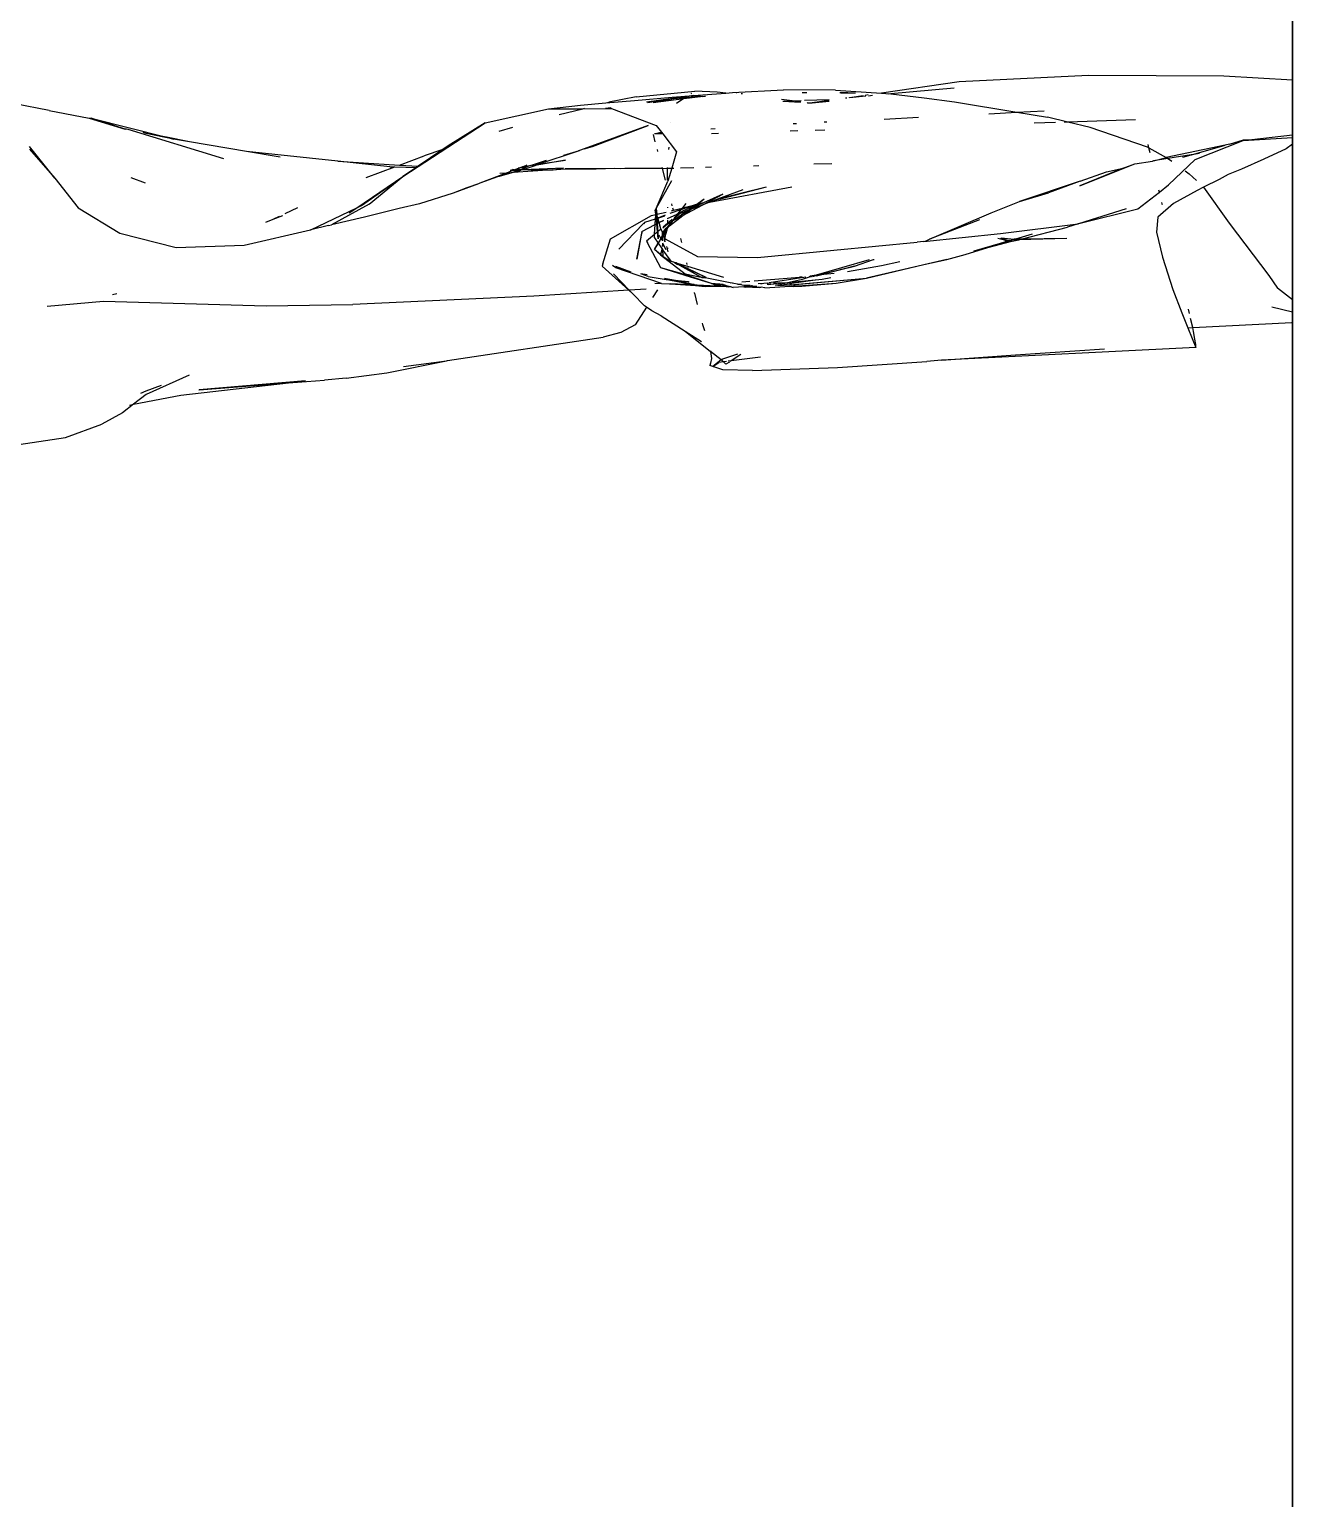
# Model space of a CAD drawing. Header units: millimetres. Extents: x -41292 to 298682, y -22072 to 33155.
# Drawn here: x 28731.3 to 28934.7, y -13383.3 to -13146.8 of the extents above; entities that cross this region are included whole.
import ezdxf

# ---------------------------------------------------------------- set-up
doc = ezdxf.new("R2010")
doc.units = ezdxf.units.MM
doc.layers.add('벽1', color=2, linetype='Continuous')

# ---------------------------------------------------------------- blocks, each defined once
blk = doc.blocks.new('rmfnasesx')
for p, q in [((56397.95, 2357.43), (56397.95, 2373.01)), ((56365.1, 2358.16), (56344.25, 2357.13)), ((56386.86, 2358.05), (56365.1, 2358.16)), ((56397.95, 2357.43), (56386.86, 2358.05)), ((56397.95, 2348.6), (56397.95, 2357.43)), ((56292.26, 2354.74), (56301.73, 2355.62)), ((56301.19, 2355.26), (56301.1, 2355.2)), ((56301.49, 2354.93), (56306.7, 2355.34)), ((56305.31, 2355.5), (56301.73, 2355.62)), ((56306.7, 2355.34), (56305.31, 2355.5)), ((56306.7, 2355.34), (56307.8, 2355.42)), ((56307.8, 2355.42), (56316.02, 2355.84)), ((56308.49, 2355.37), (56308.4, 2355.36)), ((56309.2, 2355.28), (56309.38, 2355.29)), ((56324.38, 2355.78), (56316.02, 2355.84)), ((56319.04, 2355.37), (56319.01, 2355.38)), ((56319.55, 2355.39), (56319.04, 2355.37)), ((56319.73, 2355.37), (56319.55, 2355.39)), ((56324.38, 2355.78), (56331.76, 2355.34)), ((56325.07, 2355.42), (56326.34, 2355.4)), ((56326.69, 2355.33), (56325.22, 2355.34)), ((56326.64, 2355.39), (56327.15, 2355.38)), ((56327.58, 2355.32), (56327.03, 2355.33)), ((56329.62, 2355.03), (56329.14, 2354.96)), ((56344.25, 2357.13), (56331.76, 2355.34)), ((56331.76, 2355.34), (56332.46, 2355.29)), ((56332.46, 2355.29), (56333.29, 2355.2)), ((56333.29, 2355.2), (56332.97, 2355.17)), ((56343.45, 2356.14), (56333.29, 2355.2)), ((56333.29, 2355.2), (56338.63, 2354.59)), ((56197.78, 2352.55), (56192.29, 2353.59)), ((56268, 2350.55), (56278.16, 2352.8)), ((56278.16, 2352.8), (56283.33, 2353.38)), ((56278.16, 2352.8), (56283.71, 2352.82)), ((56279.88, 2351.87), (56283.71, 2352.82)), ((56283.33, 2353.38), (56287.4, 2353.74)), ((56283.71, 2352.82), (56284.02, 2352.9)), ((56283.71, 2352.82), (56287.35, 2352.83)), ((56287.38, 2352.83), (56287.35, 2352.83)), ((56288.15, 2352.97), (56287.38, 2352.83)), ((56287.38, 2352.83), (56288.32, 2352.84)), ((56287.4, 2353.74), (56292.04, 2354.14)), ((56287.4, 2353.74), (56287.87, 2353.85)), ((56292.26, 2354.74), (56287.87, 2353.85)), ((56288.15, 2352.97), (56288.28, 2352.97)), ((56288.32, 2352.84), (56295.49, 2350.14)), ((56292.04, 2354.14), (56298.1, 2354.68)), ((56300.47, 2354.78), (56293.95, 2353.86)), ((56294.1, 2353.83), (56300.47, 2354.78)), ((56295.02, 2353.83), (56299.97, 2354.45)), ((56298.35, 2354.39), (56295.02, 2353.83)), ((56298.1, 2354.68), (56301.49, 2354.93)), ((56300.19, 2354.59), (56298.35, 2354.39)), ((56299.97, 2354.45), (56298.8, 2353.67)), ((56299.97, 2354.45), (56303.06, 2354.83)), ((56300.19, 2354.59), (56299.97, 2354.45)), ((56302.64, 2354.86), (56300.19, 2354.59)), ((56300.47, 2354.78), (56300.19, 2354.59)), ((56301.49, 2354.93), (56300.47, 2354.78)), ((56302.89, 2354.76), (56303.31, 2354.82)), ((56303.31, 2354.82), (56303.46, 2354.81)), ((56317.39, 2354.1), (56315.68, 2354.3)), ((56315.88, 2354.04), (56317.39, 2354.1)), ((56315.88, 2354.04), (56318.74, 2353.86)), ((56317.39, 2354.1), (56318.84, 2354.16)), ((56318.77, 2353.95), (56317.39, 2354.1)), ((56319.37, 2354.18), (56323.36, 2354.32)), ((56319.87, 2353.78), (56319.82, 2353.82)), ((56319.87, 2353.78), (56320.59, 2353.74)), ((56323.35, 2354.13), (56320.59, 2353.74)), ((56320.59, 2353.74), (56323.34, 2354.02)), ((56326.21, 2354.54), (56325.96, 2354.52)), ((56326.64, 2354.58), (56326.61, 2354.6)), ((56328.8, 2354.91), (56326.64, 2354.58)), ((56329.25, 2354.82), (56326.64, 2354.58)), ((56330.34, 2354.92), (56329.69, 2354.86)), ((56338.63, 2354.59), (56343.54, 2353.94)), ((56343.54, 2353.94), (56353.58, 2352.25)), ((56197.78, 2352.55), (56204.22, 2351.31)), ((56204.22, 2351.31), (56204.56, 2351.27)), ((56204.22, 2351.31), (56210.06, 2349.55)), ((56204.56, 2351.27), (56216.67, 2348.22)), ((56210.06, 2349.55), (56204.56, 2351.27)), ((56254.75, 2341.89), (56268, 2350.55)), ((56268, 2350.55), (56262.02, 2346.84)), ((56297.85, 2350.54), (56297.84, 2350.52)), ((56317.55, 2350.42), (56318.07, 2350.45)), ((56322.57, 2350.68), (56323, 2350.7)), ((56332.18, 2351.16), (56337.73, 2351.44)), ((56349.04, 2352.01), (56353.58, 2352.25)), ((56353.58, 2352.25), (56357.97, 2352.48)), ((56353.58, 2352.25), (56358.5, 2351.43)), ((56359.8, 2350.6), (56356.32, 2350.48)), ((56361.74, 2350.66), (56358.5, 2351.43)), ((56361.74, 2350.66), (56361.2, 2350.64)), ((56372.65, 2351.02), (56361.74, 2350.66)), ((56365.38, 2349.8), (56361.74, 2350.66)), ((56210.25, 2349.5), (56210.06, 2349.55)), ((56210.51, 2349.46), (56210.25, 2349.5)), ((56225.93, 2344.77), (56210.51, 2349.46)), ((56213.44, 2348.83), (56212.96, 2348.97)), ((56217.81, 2347.93), (56213.44, 2348.83)), ((56216.67, 2348.22), (56213.44, 2348.83)), ((56216.67, 2348.22), (56217.81, 2347.93)), ((56220.38, 2347.47), (56216.67, 2348.22)), ((56220.38, 2347.47), (56217.81, 2347.93)), ((56272.39, 2349.81), (56270.18, 2349.14)), ((56294.24, 2350.11), (56283.89, 2346.34)), ((56285.23, 2346.75), (56294.24, 2350.11)), ((56295.36, 2347.51), (56295.05, 2348.69)), ((56296.57, 2348.75), (56295.23, 2348.77)), ((56295.39, 2348.84), (56296.27, 2349.02)), ((56295.49, 2350.14), (56296.36, 2349.02)), ((56296.27, 2349.02), (56296.36, 2349.02)), ((56296.36, 2349.02), (56296.57, 2348.75)), ((56296.57, 2348.75), (56298.8, 2345.87)), ((56304.3, 2349.58), (56304.98, 2349.63)), ((56305.54, 2348.81), (56304.39, 2348.77)), ((56318.3, 2349.23), (56317.06, 2349.19)), ((56322.63, 2349.37), (56321.09, 2349.32)), ((56374.57, 2346.64), (56365.38, 2349.8)), ((56389.99, 2347.72), (56397.95, 2348.18)), ((56391.38, 2347.88), (56397.95, 2348.6)), ((56397.95, 2348.18), (56397.95, 2348.6)), ((56397.95, 2347.13), (56397.95, 2348.18)), ((56198.7, 2341.63), (56194.62, 2346.76)), ((56194.62, 2346.3), (56198.7, 2341.63)), ((56229.57, 2345.93), (56220.38, 2347.47)), ((56234.97, 2345.03), (56229.57, 2345.93)), ((56244.29, 2344.36), (56229.57, 2345.93)), ((56261.17, 2346.26), (56257.19, 2343.55)), ((56261.17, 2346.26), (56258.17, 2345.25)), ((56262.02, 2346.84), (56261.17, 2346.26)), ((56276.52, 2343.87), (56283.01, 2346.02)), ((56280.62, 2345.34), (56283.14, 2346.11)), ((56283.14, 2346.11), (56283.01, 2346.02)), ((56283.89, 2346.34), (56283.14, 2346.11)), ((56283.89, 2346.34), (56285.23, 2346.75)), ((56295.77, 2345.95), (56295.7, 2346.24)), ((56297.54, 2346.63), (56297.51, 2346.24)), ((56298.8, 2345.87), (56298.01, 2343.25)), ((56374.57, 2346.64), (56374.8, 2346.51)), ((56374.8, 2346.51), (56374.67, 2347.05)), ((56374.99, 2345.73), (56374.8, 2346.51)), ((56374.8, 2346.51), (56377.6, 2344.94)), ((56387.09, 2346.97), (56377.6, 2344.94)), ((56381.67, 2345.42), (56387.09, 2346.97)), ((56382.94, 2345.63), (56381.67, 2345.42)), ((56382.24, 2344.65), (56389.99, 2347.72)), ((56387.76, 2347.11), (56387.09, 2346.97)), ((56387.76, 2347.11), (56390.06, 2347.81)), ((56389.99, 2347.72), (56391.38, 2347.88)), ((56390.06, 2347.81), (56391.38, 2347.88)), ((56396.88, 2346.35), (56393.33, 2344.7)), ((56397.95, 2347.13), (56396.88, 2346.35)), ((56397.95, 2322.05), (56397.95, 2347.13)), ((56252.61, 2343.48), (56244.29, 2344.36)), ((56244.29, 2344.36), (56254.18, 2343.74)), ((56248.82, 2341.72), (56253.43, 2343.46)), ((56252.61, 2343.48), (56253.43, 2343.46)), ((56253.43, 2343.46), (56256.93, 2343.37)), ((56254.18, 2343.74), (56258.17, 2345.25)), ((56254.18, 2343.74), (56257.19, 2343.55)), ((56256.93, 2343.37), (56254.75, 2341.89)), ((56256.93, 2343.37), (56257.19, 2343.55)), ((56273.73, 2343.35), (56272.87, 2343.02)), ((56273.29, 2343.29), (56273.73, 2343.35)), ((56274.21, 2343.53), (56273.73, 2343.35)), ((56273.73, 2343.35), (56274.45, 2343.44)), ((56274.83, 2343.51), (56273.77, 2343.05)), ((56273.97, 2343.5), (56274.21, 2343.53)), ((56274.08, 2343.06), (56276.02, 2343.7)), ((56274.08, 2343.06), (56280.59, 2343.29)), ((56274.68, 2343.71), (56274.21, 2343.53)), ((56274.21, 2343.53), (56275.21, 2343.68)), ((56274.45, 2343.44), (56275.21, 2343.68)), ((56274.83, 2343.51), (56274.45, 2343.44)), ((56275.21, 2343.68), (56274.83, 2343.51)), ((56275.21, 2343.68), (56275.42, 2343.71)), ((56275.42, 2343.71), (56277.84, 2344.54)), ((56276.02, 2343.7), (56275.57, 2343.63)), ((56280.89, 2344.52), (56276.02, 2343.7)), ((56276.02, 2343.7), (56276.52, 2343.87)), ((56276.15, 2343.82), (56276.52, 2343.87)), ((56276.52, 2343.87), (56280.89, 2344.52)), ((56296.5, 2343.21), (56290.46, 2343.18)), ((56296.5, 2343.21), (56296.46, 2343.36)), ((56297, 2341.33), (56296.5, 2343.21)), ((56296.56, 2343.21), (56296.5, 2343.21)), ((56296.56, 2343.21), (56297.29, 2343.23)), ((56297.29, 2343.38), (56297.29, 2343.34)), ((56297.29, 2343.34), (56297.29, 2343.23)), ((56297.29, 2343.23), (56298.01, 2343.25)), ((56297.29, 2343.23), (56297.29, 2341.32)), ((56298.01, 2343.25), (56297.38, 2341.16)), ((56298.01, 2343.25), (56298.35, 2343.26)), ((56299.41, 2343.3), (56301.59, 2343.36)), ((56303.46, 2343.41), (56304.42, 2343.44)), ((56311.17, 2343.64), (56312.03, 2343.66)), ((56320.86, 2343.93), (56323.77, 2344.02)), ((56363.71, 2340.38), (56372.57, 2343.93)), ((56370.69, 2343.25), (56363.71, 2340.38)), ((56368.01, 2342.67), (56370.69, 2343.25)), ((56370.69, 2343.25), (56372.57, 2343.93)), ((56372.57, 2343.93), (56375.41, 2344.38)), ((56375.55, 2344.42), (56375.41, 2344.38)), ((56375.55, 2344.42), (56377.43, 2344.9)), ((56377.87, 2344.79), (56375.55, 2344.42)), ((56377.6, 2344.94), (56377.43, 2344.9)), ((56377.6, 2344.94), (56377.87, 2344.79)), ((56381.59, 2345.41), (56377.87, 2344.79)), ((56377.87, 2344.79), (56378.14, 2344.64)), ((56377.96, 2340.56), (56382.24, 2344.65)), ((56378.14, 2344.64), (56378.51, 2344.36)), ((56380.25, 2345.02), (56381.59, 2345.41)), ((56381.59, 2345.41), (56381.67, 2345.42)), ((56393.33, 2344.7), (56389.71, 2343.08)), ((56198.7, 2341.63), (56202.49, 2336.85)), ((56213.29, 2340.81), (56211.02, 2341.67)), ((56247.3, 2336.86), (56254.75, 2341.89)), ((56248.07, 2337.22), (56254.75, 2341.89)), ((56249.29, 2337.44), (56254.75, 2341.89)), ((56267.11, 2340.83), (56266.9, 2340.75)), ((56271.36, 2342.47), (56267.11, 2340.83)), ((56269.97, 2341.83), (56267.11, 2340.83)), ((56270.24, 2341.91), (56269.97, 2341.83)), ((56272.48, 2342.54), (56270.24, 2341.91)), ((56272.11, 2342.52), (56270.24, 2341.91)), ((56271.36, 2342.47), (56270.32, 2342.4)), ((56271.43, 2342.47), (56271.36, 2342.47)), ((56272.54, 2342.91), (56271.43, 2342.47)), ((56271.93, 2342.51), (56271.43, 2342.47)), ((56272.02, 2342.91), (56272.54, 2342.91)), ((56272.11, 2342.52), (56273.54, 2342.98)), ((56272.48, 2342.54), (56272.11, 2342.52)), ((56272.22, 2342.97), (56272.34, 2343)), ((56272.34, 2343), (56272.46, 2343.01)), ((56272.68, 2342.96), (56272.46, 2343.01)), ((56278.82, 2342.98), (56272.48, 2342.54)), ((56272.69, 2342.6), (56272.48, 2342.54)), ((56272.54, 2342.91), (56272.58, 2342.91)), ((56272.68, 2342.96), (56272.58, 2342.91)), ((56272.58, 2342.91), (56273.11, 2342.91)), ((56272.68, 2342.96), (56272.71, 2342.96)), ((56272.69, 2342.6), (56273.74, 2342.95)), ((56272.71, 2342.96), (56272.78, 2343)), ((56273.11, 2342.91), (56272.71, 2342.96)), ((56272.78, 2343), (56272.81, 2343)), ((56272.81, 2343), (56272.87, 2343.02)), ((56273.49, 2343.04), (56272.87, 2343.02)), ((56273.32, 2342.98), (56273.11, 2342.91)), ((56273.77, 2343.05), (56273.54, 2342.98)), ((56273.74, 2342.95), (56273.54, 2342.98)), ((56273.8, 2342.97), (56273.74, 2342.95)), ((56273.77, 2343.05), (56273.99, 2343.03)), ((56273.8, 2342.97), (56273.99, 2343.03)), ((56275.41, 2342.93), (56273.8, 2342.97)), ((56273.99, 2343.03), (56274.08, 2343.06)), ((56274.08, 2343.06), (56278.82, 2342.98)), ((56275.41, 2342.93), (56278.82, 2342.98)), ((56278.82, 2342.98), (56278.9, 2342.98)), ((56278.9, 2342.98), (56279.38, 2343.02)), ((56279.38, 2343.02), (56279.41, 2343.02)), ((56279.41, 2343.02), (56279.48, 2343.02)), ((56279.48, 2343.02), (56280.85, 2343.12)), ((56285.84, 2343.09), (56279.48, 2343.02)), ((56288.83, 2343.17), (56280.85, 2343.12)), ((56288.83, 2343.17), (56285.84, 2343.09)), ((56289.72, 2343.16), (56288.83, 2343.17)), ((56290.46, 2343.18), (56289.72, 2343.16)), ((56295.53, 2336.77), (56298.01, 2341.29)), ((56295.53, 2336.77), (56297.38, 2341.16)), ((56363.73, 2341.14), (56353.97, 2337.87)), ((56363.73, 2341.14), (56358.64, 2339.3)), ((56363.73, 2341.14), (56368.01, 2342.67)), ((56380.64, 2342.81), (56381.28, 2342.35)), ((56382.45, 2341.28), (56381.28, 2342.35)), ((56386.14, 2341.44), (56383.59, 2340.18)), ((56387.58, 2342.21), (56386.14, 2341.44)), ((56389.71, 2343.08), (56387.58, 2342.21)), ((56262.84, 2339.2), (56257.41, 2337.49)), ((56266.9, 2340.75), (56262.84, 2339.2)), ((56265.03, 2340.1), (56262.84, 2339.2)), ((56266.9, 2340.75), (56265.03, 2340.1)), ((56302.89, 2337.29), (56306.23, 2339.08)), ((56306.23, 2339.08), (56303.12, 2337.67)), ((56304.09, 2337.75), (56317.35, 2340.23)), ((56313.19, 2340.21), (56305.38, 2338.24)), ((56309.45, 2339.78), (56305.38, 2338.24)), ((56313.19, 2340.21), (56305.78, 2338.25)), ((56353.97, 2337.87), (56358.64, 2339.3)), ((56373.05, 2336.69), (56376.5, 2339.4)), ((56376.5, 2339.4), (56376.43, 2339.69)), ((56376.5, 2339.4), (56377.96, 2340.56)), ((56376.54, 2339.24), (56376.5, 2339.4)), ((56382.58, 2339.68), (56378.78, 2337.54)), ((56383.59, 2340.18), (56382.58, 2339.68)), ((56383.59, 2340.18), (56387.71, 2334.4)), ((56202.49, 2336.85), (56209.16, 2332.81)), ((56237.76, 2336.88), (56235.74, 2335.9)), ((56239.92, 2333.35), (56247.3, 2336.86)), ((56249.29, 2337.44), (56243.25, 2334.12)), ((56246.09, 2336.04), (56247.3, 2336.86)), ((56247.3, 2336.86), (56248.07, 2337.22)), ((56254.14, 2336.74), (56248.56, 2335.35)), ((56257.41, 2337.49), (56254.14, 2336.74)), ((56295.34, 2336.4), (56295.36, 2336.48)), ((56295.38, 2336.29), (56295.34, 2336.4)), ((56295.36, 2336.48), (56295.42, 2336.59)), ((56295.46, 2335.78), (56295.38, 2336.29)), ((56295.38, 2336.29), (56295.48, 2336.08)), ((56295.42, 2336.59), (56295.44, 2336.62)), ((56295.44, 2336.62), (56295.53, 2336.77)), ((56295.48, 2336.08), (56295.53, 2336.77)), ((56295.53, 2336.77), (56295.59, 2335.82)), ((56295.59, 2335.82), (56297.11, 2336.19)), ((56297.31, 2336.95), (56297.31, 2336.85)), ((56299.41, 2336.52), (56297.73, 2335.94)), ((56297.97, 2336.4), (56298.28, 2336.48)), ((56298.09, 2337.2), (56298.01, 2337.51)), ((56298.28, 2336.48), (56298.19, 2336.83)), ((56298.28, 2336.48), (56299.67, 2336.82)), ((56298.64, 2335.1), (56300.44, 2336.37)), ((56299.41, 2336.52), (56299.05, 2336)), ((56299.05, 2336), (56299.64, 2336.25)), ((56299.29, 2335.93), (56300.8, 2336.62)), ((56300.44, 2336.37), (56299.29, 2335.93)), ((56299.64, 2336.25), (56299.29, 2335.93)), ((56299.48, 2336.54), (56299.41, 2336.52)), ((56301.77, 2337.33), (56299.48, 2336.54)), ((56299.67, 2336.82), (56299.48, 2336.54)), ((56300.32, 2336.61), (56299.64, 2336.25)), ((56299.72, 2336.84), (56299.67, 2336.82)), ((56300.3, 2337.56), (56299.72, 2336.84)), ((56299.72, 2336.84), (56301.77, 2337.33)), ((56299.8, 2335.64), (56302.89, 2337.29)), ((56299.8, 2335.64), (56301.01, 2336.58)), ((56300.64, 2336.77), (56300.32, 2336.61)), ((56300.44, 2336.37), (56300.8, 2336.62)), ((56301.01, 2336.58), (56300.44, 2336.37)), ((56301.17, 2337.06), (56300.64, 2336.77)), ((56301.31, 2336.97), (56300.64, 2336.77)), ((56300.8, 2336.62), (56301.31, 2336.97)), ((56300.8, 2336.62), (56301.42, 2336.9)), ((56302.89, 2337.29), (56301.01, 2336.58)), ((56301.01, 2336.58), (56301.42, 2336.9)), ((56301.28, 2337.08), (56301.17, 2337.06)), ((56301.32, 2337.11), (56301.28, 2337.08)), ((56301.35, 2336.99), (56301.31, 2336.97)), ((56301.77, 2337.33), (56301.32, 2337.11)), ((56301.6, 2337.17), (56301.32, 2337.11)), ((56301.35, 2336.99), (56301.6, 2337.17)), ((56301.35, 2336.99), (56301.65, 2337.08)), ((56301.42, 2336.9), (56302.19, 2337.25)), ((56301.42, 2336.9), (56301.65, 2337.08)), ((56301.68, 2337.22), (56301.6, 2337.17)), ((56301.65, 2337.08), (56301.68, 2337.1)), ((56301.68, 2337.22), (56301.77, 2337.33)), ((56301.68, 2337.1), (56302.19, 2337.25)), ((56301.86, 2337.24), (56301.68, 2337.22)), ((56301.68, 2337.1), (56301.86, 2337.24)), ((56301.86, 2337.35), (56301.77, 2337.33)), ((56302.59, 2337.43), (56301.86, 2337.24)), ((56301.89, 2337.37), (56301.86, 2337.35)), ((56301.96, 2337.32), (56301.86, 2337.24)), ((56301.89, 2337.37), (56303.24, 2338.31)), ((56302.07, 2337.41), (56301.89, 2337.37)), ((56302.74, 2337.57), (56301.96, 2337.32)), ((56301.96, 2337.32), (56302.07, 2337.41)), ((56302.1, 2337.42), (56302.07, 2337.41)), ((56302.1, 2337.42), (56303.24, 2338.31)), ((56302.74, 2337.57), (56302.1, 2337.42)), ((56302.19, 2337.25), (56302.59, 2337.43)), ((56302.59, 2337.43), (56303.12, 2337.67)), ((56302.86, 2337.61), (56302.74, 2337.57)), ((56303.12, 2337.67), (56302.86, 2337.61)), ((56304.09, 2337.75), (56302.89, 2337.29)), ((56304.71, 2337.98), (56304.09, 2337.75)), ((56305.66, 2338.24), (56304.71, 2337.98)), ((56305.13, 2338.14), (56304.71, 2337.98)), ((56305.66, 2338.24), (56305.13, 2338.14)), ((56305.38, 2338.24), (56305.13, 2338.14)), ((56305.78, 2338.25), (56305.66, 2338.24)), ((56349.44, 2336.04), (56353.97, 2337.87)), ((56363.51, 2334.32), (56371.23, 2336.76)), ((56363.51, 2334.32), (56373.05, 2336.69)), ((56378.78, 2337.54), (56376.24, 2335.37)), ((56376.95, 2337.51), (56376.9, 2337.72)), ((56376.99, 2337.34), (56376.95, 2337.51)), ((56233.83, 2334.97), (56232.64, 2334.49)), ((56235.34, 2335.59), (56233.83, 2334.97)), ((56234.84, 2335.46), (56233.83, 2334.97)), ((56242.75, 2334), (56239.92, 2333.35)), ((56242.75, 2334), (56243.25, 2334.12)), ((56248.56, 2335.35), (56243.25, 2334.12)), ((56288.16, 2331.86), (56294.75, 2335.61)), ((56289.47, 2330.23), (56293.39, 2334.29)), ((56293.18, 2333.08), (56295.36, 2334.16)), ((56293.44, 2334.31), (56293.39, 2334.29)), ((56293.67, 2334.54), (56293.44, 2334.31)), ((56293.67, 2334.54), (56295.42, 2335.1)), ((56294.75, 2335.61), (56295.46, 2335.78)), ((56295.25, 2332.61), (56295.36, 2334.16)), ((56295.36, 2334.16), (56295.42, 2335.1)), ((56295.36, 2334.16), (56295.59, 2334.28)), ((56295.42, 2335.1), (56295.45, 2335.6)), ((56295.42, 2335.1), (56295.5, 2335.13)), ((56295.45, 2335.6), (56295.46, 2335.78)), ((56295.5, 2335.13), (56295.45, 2335.6)), ((56295.46, 2335.78), (56295.48, 2335.98)), ((56295.46, 2335.78), (56295.54, 2335.8)), ((56295.48, 2335.98), (56295.48, 2336.08)), ((56295.48, 2335.98), (56295.54, 2335.8)), ((56295.5, 2335.13), (56295.64, 2335.17)), ((56295.59, 2334.28), (56295.5, 2335.13)), ((56295.54, 2335.8), (56295.59, 2335.82)), ((56295.54, 2335.8), (56295.6, 2335.73)), ((56295.59, 2335.82), (56295.6, 2335.73)), ((56295.59, 2334.28), (56295.69, 2334.33)), ((56295.73, 2333.01), (56295.59, 2334.28)), ((56295.6, 2335.73), (56295.61, 2335.59)), ((56295.61, 2335.59), (56295.75, 2335.26)), ((56295.64, 2335.17), (56295.61, 2335.59)), ((56295.64, 2335.17), (56295.77, 2335.21)), ((56295.64, 2335.17), (56295.69, 2334.33)), ((56295.69, 2334.33), (56296, 2334.48)), ((56295.69, 2334.33), (56295.78, 2333.04)), ((56295.75, 2335.26), (56295.77, 2335.21)), ((56296.95, 2335.67), (56295.77, 2335.21)), ((56295.77, 2335.21), (56296.92, 2335.58)), ((56296, 2334.48), (56295.77, 2335.21)), ((56296.28, 2333.46), (56295.77, 2335.21)), ((56296, 2334.48), (56296.69, 2334.83)), ((56296.68, 2334.8), (56296, 2334.48)), ((56296.28, 2333.46), (56296, 2334.48)), ((56297.32, 2334.23), (56296.55, 2333.61)), ((56297.32, 2334.32), (56296.62, 2333.75)), ((56297.24, 2333.39), (56297.56, 2333.91)), ((56297.33, 2333.73), (56297.24, 2333.39)), ((56297.27, 2333.69), (56297.33, 2333.73)), ((56297.33, 2335.15), (56297.31, 2335.11)), ((56297.31, 2334.87), (56297.32, 2334.32)), ((56298.1, 2334.98), (56297.32, 2334.32)), ((56297.77, 2334.58), (56297.32, 2334.23)), ((56297.32, 2334.32), (56297.32, 2334.23)), ((56297.33, 2335.15), (56298.86, 2335.87)), ((56297.33, 2333.73), (56297.56, 2333.91)), ((56297.35, 2333.83), (56297.33, 2333.73)), ((56298.05, 2334.71), (56297.35, 2333.83)), ((56297.56, 2333.91), (56297.65, 2333.98)), ((56297.65, 2333.98), (56299.8, 2335.64)), ((56298.14, 2334.76), (56297.65, 2333.98)), ((56297.65, 2333.98), (56298.05, 2334.71)), ((56298.05, 2334.71), (56298.14, 2334.76)), ((56298.14, 2334.76), (56298.15, 2334.78)), ((56298.15, 2334.78), (56298.64, 2335.1)), ((56298.15, 2334.78), (56298.66, 2335.04)), ((56298.17, 2334.9), (56298.15, 2334.78)), ((56298.3, 2335.01), (56298.17, 2334.9)), ((56299.29, 2335.93), (56298.3, 2335.01)), ((56298.47, 2335.29), (56298.3, 2335.01)), ((56298.52, 2335.33), (56298.47, 2335.29)), ((56299, 2335.94), (56298.52, 2335.33)), ((56299.29, 2335.93), (56298.52, 2335.33)), ((56298.66, 2335.04), (56298.64, 2335.1)), ((56298.66, 2335.04), (56299.8, 2335.64)), ((56298.67, 2335), (56298.66, 2335.04)), ((56298.86, 2335.87), (56298.92, 2335.94)), ((56299.05, 2336), (56299, 2335.94)), ((56339.49, 2331.81), (56349.44, 2336.04)), ((56347.52, 2334.91), (56339.49, 2331.81)), ((56350.94, 2332.74), (56363.42, 2334.3)), ((56354.24, 2331.84), (56361.71, 2333.75)), ((56363.42, 2334.3), (56361.71, 2333.75)), ((56363.42, 2334.3), (56363.51, 2334.32)), ((56376.24, 2335.37), (56376.06, 2332.95)), ((56387.71, 2334.4), (56394.13, 2325.99)), ((56209.16, 2332.81), (56218.23, 2330.47)), ((56229.18, 2330.85), (56239.84, 2333.31)), ((56239.92, 2333.35), (56239.84, 2333.31)), ((56286.93, 2327.83), (56288.16, 2331.86)), ((56293.18, 2333.08), (56292.41, 2328.6)), ((56292.41, 2328.6), (56293.2, 2332.78)), ((56293.18, 2333.08), (56293.2, 2332.78)), ((56295.25, 2332.57), (56293.94, 2331.52)), ((56293.94, 2331.52), (56294.12, 2331.21)), ((56295.21, 2332.06), (56295.25, 2332.57)), ((56295.21, 2332.06), (56295.84, 2331.19)), ((56295.74, 2332.96), (56295.25, 2332.61)), ((56295.25, 2332.61), (56295.25, 2332.57)), ((56295.78, 2333.04), (56295.73, 2333.01)), ((56295.74, 2332.96), (56295.73, 2333.01)), ((56295.85, 2331.88), (56295.74, 2332.96)), ((56296.28, 2333.46), (56295.78, 2333.04)), ((56296.25, 2333.37), (56295.78, 2333.04)), ((56295.78, 2333.04), (56295.85, 2331.88)), ((56295.91, 2331.32), (56296.1, 2331.64)), ((56295.94, 2331.29), (56296.13, 2331.6)), ((56296.25, 2331.91), (56295.98, 2332.48)), ((56296.15, 2331.74), (56296.25, 2331.91)), ((56296.21, 2331.72), (56296.28, 2331.84)), ((56296.25, 2331.91), (56296.52, 2332.38)), ((56296.28, 2331.84), (56296.25, 2331.91)), ((56296.28, 2333.46), (56296.5, 2332.83)), ((56296.53, 2332.2), (56296.28, 2331.84)), ((56296.37, 2331.65), (56296.28, 2331.84)), ((56296.28, 2331.84), (56296.34, 2331.66)), ((56296.52, 2332.86), (56296.5, 2332.83)), ((56296.52, 2332.38), (56296.5, 2332.83)), ((56296.5, 2332.83), (56296.62, 2332.56)), ((56296.52, 2332.86), (56297.13, 2333.58)), ((56296.53, 2332.2), (56296.52, 2332.38)), ((56296.55, 2331.56), (56296.53, 2332.2)), ((56296.6, 2332.51), (56296.62, 2332.56)), ((56296.6, 2332.51), (56296.66, 2332.45)), ((56296.62, 2332.56), (56297.08, 2333.36)), ((56296.63, 2332.4), (56296.66, 2332.45)), ((56296.63, 2332.4), (56296.64, 2332.37)), ((56296.66, 2332.45), (56296.64, 2332.37)), ((56296.64, 2332.37), (56296.77, 2331.94)), ((56296.64, 2332.37), (56296.79, 2332.04)), ((56296.66, 2332.45), (56296.99, 2332.93)), ((56296.81, 2331.96), (56296.77, 2331.94)), ((56296.77, 2331.94), (56296.82, 2331.76)), ((56296.99, 2332.93), (56296.79, 2332.04)), ((56296.79, 2332.04), (56296.81, 2331.96)), ((56296.81, 2331.96), (56296.86, 2331.93)), ((56296.86, 2331.93), (56296.82, 2331.76)), ((56296.82, 2331.76), (56296.9, 2331.46)), ((56297.02, 2332.56), (56296.86, 2331.93)), ((56296.86, 2331.93), (56296.95, 2331.88)), ((56296.9, 2331.46), (56296.95, 2331.88)), ((56296.9, 2331.46), (56296.92, 2331.4)), ((56296.95, 2331.88), (56297.02, 2332.56)), ((56296.95, 2331.88), (56302.17, 2329.05)), ((56296.99, 2332.93), (56297.01, 2333.02)), ((56297.08, 2333.36), (56297.01, 2333.02)), ((56297.01, 2333.02), (56297.08, 2333.07)), ((56297.21, 2333.28), (56297.02, 2332.56)), ((56297.02, 2332.56), (56297.08, 2333.07)), ((56297.08, 2333.36), (56297.12, 2333.42)), ((56297.09, 2333.14), (56297.08, 2333.36)), ((56297.08, 2333.07), (56297.09, 2333.14)), ((56297.09, 2333.14), (56297.21, 2333.28)), ((56297.12, 2333.42), (56297.27, 2333.69)), ((56297.12, 2333.42), (56297.13, 2333.58)), ((56297.27, 2333.69), (56297.13, 2333.58)), ((56297.24, 2333.39), (56297.21, 2333.28)), ((56299.64, 2331.3), (56299.48, 2331.93)), ((56338.6, 2331.45), (56337.5, 2331.34)), ((56338.57, 2331.45), (56338.6, 2331.45)), ((56338.6, 2331.45), (56350.94, 2332.74)), ((56338.6, 2331.45), (56338.95, 2331.58)), ((56338.95, 2331.58), (56339.49, 2331.81)), ((56352.16, 2331.52), (56346.63, 2329.89)), ((56348.87, 2330.47), (56352.16, 2331.52)), ((56348.87, 2330.47), (56352.74, 2331.49)), ((56351.98, 2331.56), (56350.48, 2331.93)), ((56350.86, 2331.98), (56352.32, 2331.61)), ((56351.06, 2332.01), (56353.11, 2331.83)), ((56351.98, 2331.56), (56351.6, 2331.5)), ((56352.32, 2331.61), (56351.98, 2331.56)), ((56352.16, 2331.52), (56351.98, 2331.56)), ((56352.24, 2331.5), (56352.16, 2331.52)), ((56352.41, 2331.59), (56352.24, 2331.5)), ((56352.32, 2331.61), (56352.41, 2331.59)), ((56352.41, 2331.59), (56352.47, 2331.56)), ((56352.67, 2331.67), (56352.47, 2331.56)), ((56352.47, 2331.56), (56352.74, 2331.49)), ((56353.08, 2331.73), (56352.67, 2331.67)), ((56352.79, 2331.49), (56352.74, 2331.49)), ((56352.79, 2331.49), (56353.87, 2331.74)), ((56353.23, 2331.83), (56353.08, 2331.73)), ((56353.87, 2331.74), (56353.08, 2331.73)), ((56353.23, 2331.83), (56353.11, 2331.83)), ((56353.34, 2331.83), (56353.23, 2331.83)), ((56356.02, 2332.65), (56353.34, 2331.83)), ((56354.24, 2331.84), (56353.34, 2331.83)), ((56361.59, 2331.91), (56353.87, 2331.74)), ((56353.87, 2331.74), (56354.24, 2331.84)), ((56361.59, 2331.91), (56354.24, 2331.84)), ((56376.06, 2332.95), (56376.99, 2328.92)), ((56218.23, 2330.47), (56229.18, 2330.85)), ((56296.24, 2327.2), (56294.12, 2331.21)), ((56295.24, 2330.15), (56295.84, 2331.19)), ((56295.24, 2330.15), (56295.86, 2331.16)), ((56296.18, 2329.32), (56295.24, 2330.15)), ((56296.2, 2329.38), (56295.24, 2330.15)), ((56295.84, 2331.19), (56295.86, 2331.16)), ((56296.45, 2330.34), (56295.86, 2331.16)), ((56296.2, 2329.38), (56296.18, 2329.32)), ((56296.18, 2329.32), (56300.15, 2326.23)), ((56296.18, 2329.32), (56296.5, 2329.14)), ((56296.45, 2330.34), (56296.2, 2329.38)), ((56296.5, 2329.14), (56296.2, 2329.38)), ((56296.45, 2330.34), (56296.6, 2330.12)), ((56296.57, 2331.06), (56296.49, 2330.72)), ((56296.5, 2329.14), (56296.64, 2329.06)), ((56296.58, 2330.84), (56296.53, 2330.68)), ((56296.54, 2331.21), (56296.57, 2331.15)), ((56296.57, 2331.15), (56296.56, 2331.19)), ((56296.57, 2331.15), (56296.57, 2331.06)), ((56296.57, 2331.06), (56296.98, 2330.21)), ((56296.58, 2330.84), (56296.57, 2331.06)), ((56296.58, 2330.62), (56296.58, 2330.84)), ((56297.09, 2330.09), (56296.6, 2331.15)), ((56296.64, 2329.06), (56296.6, 2330.12)), ((56297.77, 2328.49), (56296.6, 2330.12)), ((56296.64, 2329.02), (56296.64, 2329.06)), ((56296.64, 2329.02), (56297.83, 2328.29)), ((56297.15, 2330.62), (56297.4, 2329.77)), ((56297.33, 2330.44), (56297.33, 2330.27)), ((56302.17, 2329.05), (56311.8, 2328.85)), ((56311.8, 2328.85), (56324.11, 2330.05)), ((56324.11, 2330.05), (56337.5, 2331.34)), ((56342.3, 2328.55), (56345.25, 2329.36)), ((56345.25, 2329.36), (56348.87, 2330.47)), ((56346.63, 2329.89), (56348.87, 2330.47)), ((56286.93, 2327.83), (56286.83, 2327.46)), ((56286.83, 2327.46), (56291.08, 2323.62)), ((56289.03, 2327.23), (56288.47, 2327.6)), ((56291.46, 2326.5), (56289.02, 2327.4)), ((56296.38, 2324.71), (56289.03, 2327.23)), ((56299.29, 2326.36), (56296.24, 2327.2)), ((56301.03, 2325.72), (56296.24, 2327.2)), ((56297.77, 2328.49), (56297.79, 2328.44)), ((56297.79, 2328.44), (56297.83, 2328.41)), ((56297.87, 2328.36), (56297.8, 2328.4)), ((56297.83, 2328.41), (56297.87, 2328.36)), ((56297.87, 2328.36), (56297.83, 2328.29)), ((56297.94, 2328.26), (56297.83, 2328.29)), ((56297.87, 2328.36), (56297.94, 2328.26)), ((56297.94, 2328.26), (56297.97, 2328.21)), ((56298.29, 2328.13), (56297.97, 2328.21)), ((56298.35, 2328.1), (56298.29, 2328.13)), ((56298.43, 2328.08), (56298.35, 2328.1)), ((56298.43, 2328.08), (56298.47, 2328.06)), ((56298.47, 2328.06), (56298.96, 2327.76)), ((56298.72, 2328.02), (56298.47, 2328.06)), ((56298.87, 2327.93), (56298.72, 2328.02)), ((56303.56, 2325.63), (56298.87, 2327.93)), ((56300.6, 2327.44), (56298.87, 2327.93)), ((56299.27, 2327.62), (56298.96, 2327.76)), ((56303.56, 2325.63), (56299.27, 2327.62)), ((56299.27, 2327.62), (56302.72, 2325.73)), ((56300.52, 2327.75), (56300.45, 2328.03)), ((56300.6, 2327.44), (56300.57, 2327.54)), ((56306.38, 2325.66), (56300.6, 2327.44)), ((56300.64, 2327.26), (56300.63, 2327.32)), ((56320.95, 2325.96), (56329.83, 2328.55)), ((56321.67, 2326.07), (56327.45, 2327.46)), ((56327.45, 2327.46), (56322.65, 2326.22)), ((56331.76, 2327.52), (56326.32, 2326.57)), ((56327.45, 2327.46), (56330.5, 2328.55)), ((56342.3, 2328.55), (56329.35, 2325.56)), ((56329.35, 2325.56), (56338.59, 2327.77)), ((56330.5, 2328.55), (56330.61, 2328.55)), ((56334.73, 2328.19), (56331.76, 2327.52)), ((56338.59, 2327.77), (56342.3, 2328.55)), ((56376.99, 2328.92), (56378.65, 2323.74)), ((56288.63, 2326.26), (56291.16, 2323.63)), ((56294.22, 2325.84), (56293.04, 2326.25)), ((56294.03, 2326.06), (56293.04, 2326.25)), ((56294.22, 2325.84), (56297.14, 2325.33)), ((56295.31, 2324.75), (56296.38, 2324.71)), ((56296.38, 2324.71), (56297.64, 2324.65)), ((56298.64, 2325.16), (56296.86, 2325.5)), ((56297.2, 2325.29), (56297.14, 2325.33)), ((56297.54, 2325.26), (56297.2, 2325.29)), ((56298.64, 2325.16), (56297.54, 2325.26)), ((56297.54, 2325.26), (56301.21, 2324.6)), ((56297.64, 2324.65), (56297.79, 2324.61)), ((56297.79, 2324.61), (56301.86, 2324.34)), ((56300.08, 2324.55), (56297.79, 2324.61)), ((56298.72, 2325.14), (56298.64, 2325.16)), ((56299, 2325.12), (56298.72, 2325.14)), ((56299.07, 2325.11), (56299, 2325.12)), ((56300.71, 2324.98), (56299.07, 2325.11)), ((56301.21, 2324.6), (56299.07, 2325.11)), ((56301.01, 2325.8), (56299.29, 2326.36)), ((56301.33, 2324.5), (56300.08, 2324.55)), ((56300.15, 2326.23), (56302.72, 2325.73)), ((56300.71, 2324.98), (56300.79, 2324.94)), ((56301.01, 2325.8), (56300.96, 2326.01)), ((56301.03, 2325.72), (56301.01, 2325.8)), ((56304.42, 2324.67), (56301.01, 2325.8)), ((56304.42, 2324.67), (56301.03, 2325.72)), ((56301.21, 2324.6), (56301.31, 2324.58)), ((56301.33, 2324.5), (56301.31, 2324.58)), ((56301.31, 2324.58), (56301.56, 2324.52)), ((56301.56, 2324.52), (56301.33, 2324.5)), ((56301.56, 2324.52), (56301.6, 2324.54)), ((56301.63, 2324.52), (56301.56, 2324.52)), ((56301.63, 2324.52), (56301.69, 2324.49)), ((56301.69, 2324.49), (56301.99, 2324.47)), ((56301.86, 2324.34), (56302.59, 2324.37)), ((56301.86, 2324.34), (56303.37, 2324.23)), ((56301.99, 2324.47), (56302.11, 2324.45)), ((56302.11, 2324.45), (56302.59, 2324.37)), ((56302.11, 2324.45), (56306.29, 2324.28)), ((56303.37, 2324.23), (56302.59, 2324.37)), ((56303.38, 2325.6), (56302.72, 2325.73)), ((56302.72, 2325.73), (56302.86, 2325.66)), ((56302.86, 2325.66), (56303.38, 2325.6)), ((56307.4, 2324.82), (56303.38, 2325.6)), ((56304.47, 2324.66), (56304.42, 2324.67)), ((56304.99, 2324.62), (56304.47, 2324.66)), ((56304.66, 2324.6), (56304.47, 2324.66)), ((56304.66, 2324.6), (56304.99, 2324.62)), ((56304.84, 2324.54), (56304.66, 2324.6)), ((56305.17, 2324.44), (56304.84, 2324.54)), ((56304.84, 2324.54), (56305.54, 2324.47)), ((56304.99, 2324.62), (56305.69, 2324.68)), ((56306.28, 2324.51), (56304.99, 2324.62)), ((56305.54, 2324.47), (56305.17, 2324.44)), ((56305.17, 2324.44), (56306.29, 2324.28)), ((56305.54, 2324.47), (56306.28, 2324.51)), ((56306.17, 2324.41), (56305.54, 2324.47)), ((56306.62, 2324.42), (56306.17, 2324.41)), ((56306.28, 2324.51), (56306.34, 2324.5)), ((56306.29, 2324.28), (56307.26, 2324.24)), ((56306.29, 2324.28), (56307.21, 2324.15)), ((56306.62, 2324.42), (56306.92, 2324.33)), ((56307.4, 2324.82), (56307.76, 2324.84)), ((56308.61, 2324.58), (56307.4, 2324.82)), ((56308.61, 2324.58), (56309.24, 2324.6)), ((56309.62, 2324.38), (56308.61, 2324.58)), ((56309.31, 2324.97), (56310.59, 2325.07)), ((56310.49, 2324.37), (56309.62, 2324.38)), ((56310.08, 2324.29), (56309.62, 2324.38)), ((56310.08, 2324.29), (56310.12, 2324.31)), ((56310.12, 2324.31), (56310.49, 2324.37)), ((56310.35, 2324.24), (56310.12, 2324.31)), ((56310.12, 2324.31), (56310.87, 2324.29)), ((56310.35, 2324.24), (56310.87, 2324.29)), ((56310.57, 2324.38), (56310.49, 2324.37)), ((56310.65, 2324.37), (56310.57, 2324.38)), ((56311.03, 2324.3), (56310.87, 2324.29)), ((56311.03, 2324.3), (56311.2, 2324.28)), ((56311.26, 2325.13), (56318.6, 2325.72)), ((56311.9, 2324.69), (56312.84, 2324.73)), ((56312.33, 2324.65), (56312.84, 2324.73)), ((56312.84, 2324.73), (56313.43, 2324.82)), ((56312.84, 2324.73), (56313.97, 2324.77)), ((56313.52, 2324.52), (56313.37, 2324.54)), ((56313.52, 2324.52), (56314.87, 2324.68)), ((56313.71, 2324.86), (56319.6, 2325.75)), ((56314.41, 2324.78), (56316.65, 2324.86)), ((56314.76, 2324.39), (56314.71, 2324.39)), ((56316.04, 2324.58), (56314.76, 2324.39)), ((56314.87, 2324.68), (56314.96, 2324.68)), ((56315.24, 2324.34), (56315.08, 2324.35)), ((56315.09, 2324.71), (56315.16, 2324.7)), ((56315.14, 2324.7), (56315.16, 2324.7)), ((56315.16, 2324.7), (56316.65, 2324.86)), ((56315.24, 2324.34), (56317.04, 2324.49)), ((56316.04, 2324.58), (56316.12, 2324.57)), ((56316.21, 2324.58), (56316.13, 2324.59)), ((56316.21, 2324.58), (56321.11, 2325.28)), ((56316.65, 2324.86), (56319.04, 2325.4)), ((56316.65, 2324.86), (56321.11, 2325.28)), ((56317.03, 2324.24), (56317.59, 2324.28)), ((56317.04, 2324.49), (56329.35, 2325.56)), ((56317.28, 2324.47), (56317.04, 2324.49)), ((56317.28, 2324.47), (56329.35, 2325.56)), ((56317.59, 2324.28), (56324.47, 2324.73)), ((56318.93, 2324.26), (56317.59, 2324.28)), ((56319.02, 2325.76), (56318.6, 2325.72)), ((56318.93, 2324.26), (56324.47, 2324.73)), ((56319.04, 2325.4), (56320.21, 2325.74)), ((56320.19, 2325.84), (56320.27, 2325.89)), ((56320.53, 2325.74), (56320.21, 2325.74)), ((56320.95, 2325.96), (56320.27, 2325.89)), ((56320.38, 2325.79), (56320.95, 2325.96)), ((56320.7, 2325.83), (56321.41, 2326.01)), ((56321.41, 2326.01), (56320.95, 2325.96)), ((56321.11, 2325.28), (56321.16, 2325.29)), ((56321.16, 2325.29), (56322.2, 2325.39)), ((56321.32, 2325.92), (56321.98, 2326.06)), ((56321.41, 2326.01), (56321.67, 2326.07)), ((56321.98, 2326.06), (56321.67, 2326.07)), ((56324.17, 2326.29), (56321.98, 2326.06)), ((56321.98, 2326.06), (56322.65, 2326.22)), ((56322.2, 2325.39), (56323.61, 2325.63)), ((56324.47, 2324.73), (56329.35, 2325.56)), ((56394.13, 2325.99), (56395.5, 2323.92)), ((56208.71, 2323.01), (56208.02, 2322.87)), ((56275.8, 2322.67), (56246.7, 2321.3)), ((56291.08, 2323.62), (56275.8, 2322.67)), ((56291.16, 2323.63), (56291.08, 2323.62)), ((56291.08, 2323.62), (56291.73, 2323.04)), ((56293.91, 2323.8), (56291.16, 2323.63)), ((56291.16, 2323.63), (56291.73, 2323.04)), ((56293.63, 2321.07), (56291.73, 2323.04)), ((56295.7, 2323.67), (56294.92, 2322.44)), ((56301.67, 2323.15), (56301.65, 2323.25)), ((56301.67, 2323.15), (56302.11, 2321.31)), ((56307.21, 2324.15), (56303.37, 2324.23)), ((56307.59, 2324.15), (56307.21, 2324.15)), ((56307.59, 2324.15), (56307.89, 2324.06)), ((56309.64, 2324.14), (56307.89, 2324.06)), ((56310.66, 2324.18), (56309.64, 2324.14)), ((56309.64, 2324.14), (56309.81, 2324.1)), ((56311.01, 2324.12), (56309.81, 2324.1)), ((56310.66, 2324.18), (56310.35, 2324.24)), ((56311.57, 2324.21), (56310.66, 2324.18)), ((56311.01, 2324.12), (56310.66, 2324.18)), ((56311.01, 2324.12), (56311.3, 2324.12)), ((56311.3, 2324.12), (56312.04, 2324.14)), ((56311.3, 2324.12), (56312.08, 2324.03)), ((56311.73, 2324.19), (56311.57, 2324.21)), ((56312.21, 2324.05), (56312.08, 2324.03)), ((56312.31, 2324.04), (56312.21, 2324.05)), ((56312.41, 2324.08), (56312.31, 2324.04)), ((56312.99, 2323.98), (56312.41, 2324.08)), ((56312.99, 2323.98), (56317.03, 2324.24)), ((56317.59, 2324.23), (56317.03, 2324.24)), ((56317.59, 2324.23), (56318.93, 2324.26)), ((56378.65, 2323.74), (56380.13, 2319.96)), ((56397.95, 2322.05), (56395.5, 2323.92)), ((56397.95, 2320.13), (56397.95, 2322.05)), ((56197.5, 2321.05), (56206.53, 2321.82)), ((56206.53, 2321.82), (56232.71, 2321.07)), ((56232.71, 2321.07), (56246.7, 2321.3)), ((56293.93, 2320.88), (56292.12, 2318.05)), ((56293.93, 2320.88), (56293.63, 2321.07)), ((56293.97, 2320.94), (56293.93, 2320.88)), ((56294.83, 2320.3), (56293.93, 2320.88)), ((56296.33, 2319.48), (56294.83, 2320.3)), ((56380.13, 2319.96), (56381.08, 2317.55)), ((56381.35, 2319.88), (56381.19, 2320.58)), ((56394.62, 2320.93), (56397.95, 2320.13)), ((56397.95, 2318.46), (56397.95, 2320.13)), ((56292.12, 2318.05), (56289.8, 2316.79)), ((56296.33, 2319.48), (56300.17, 2317.03)), ((56302.91, 2318.29), (56302.96, 2318.1)), ((56302.96, 2318.1), (56303.26, 2317.15)), ((56381.08, 2317.55), (56381.86, 2317.59)), ((56381.08, 2317.55), (56381.75, 2315.85)), ((56381.86, 2317.59), (56381.53, 2319.05)), ((56381.86, 2317.59), (56397.82, 2318.42)), ((56381.99, 2316.97), (56381.86, 2317.59)), ((56397.82, 2318.42), (56397.95, 2318.46)), ((56397.95, 2123.01), (56397.95, 2318.46)), ((56261.91, 2312.28), (56286.97, 2316.07)), ((56289.8, 2316.79), (56286.97, 2316.07)), ((56300.17, 2317.03), (56302.81, 2315.34)), ((56300.17, 2317.03), (56304.27, 2313.77)), ((56381.75, 2315.85), (56382.34, 2314.41)), ((56382.23, 2315.71), (56381.99, 2316.97)), ((56382.35, 2314.87), (56382.23, 2315.71)), ((56382.34, 2314.41), (56382.35, 2314.87)), ((56304.26, 2313.86), (56304.27, 2313.77)), ((56304.27, 2313.77), (56304.39, 2312.62)), ((56305.99, 2312.4), (56304.27, 2313.77)), ((56304.39, 2312.62), (56304.27, 2311.88)), ((56306.16, 2312.53), (56305.99, 2312.4)), ((56308.61, 2313.31), (56306.16, 2312.53)), ((56309.15, 2313.24), (56307.57, 2312.23)), ((56312.32, 2312.84), (56307.57, 2312.23)), ((56382.34, 2314.41), (56341.43, 2312.33)), ((56341.43, 2312.33), (56353.35, 2313.19)), ((56353.35, 2313.19), (56367.69, 2314.17)), ((56245.59, 2309.45), (56252.17, 2310.33)), ((56252.17, 2310.33), (56261.77, 2312.26)), ((56254.81, 2311.31), (56261.77, 2312.26)), ((56261.77, 2312.26), (56261.91, 2312.28)), ((56304.27, 2311.88), (56304.12, 2311.47)), ((56304.64, 2311.35), (56304.12, 2311.47)), ((56305.99, 2312.4), (56304.64, 2311.35)), ((56304.64, 2311.35), (56305.61, 2311.98)), ((56306.22, 2310.81), (56304.64, 2311.35)), ((56306.35, 2312.08), (56305.61, 2311.98)), ((56306.14, 2312.28), (56305.99, 2312.4)), ((56306.14, 2312.28), (56306.35, 2312.08)), ((56311.02, 2310.71), (56306.22, 2310.81)), ((56306.85, 2312.14), (56306.35, 2312.08)), ((56306.35, 2312.08), (56306.74, 2311.7)), ((56307.29, 2312.05), (56306.74, 2311.7)), ((56307.57, 2312.23), (56307.09, 2312.17)), ((56307.57, 2312.23), (56307.42, 2312.13)), ((56311.02, 2310.71), (56324.69, 2311.19)), ((56324.69, 2311.19), (56339.06, 2312.16)), ((56339.09, 2312.16), (56339.06, 2312.16)), ((56341.43, 2312.33), (56339.09, 2312.16)), ((56213.42, 2307.43), (56215.89, 2308.33)), ((56220.33, 2309.95), (56213.44, 2306.85)), ((56218.99, 2306.72), (56236.3, 2308.68)), ((56239.05, 2309), (56221.93, 2307.56)), ((56221.93, 2307.56), (56236.3, 2308.68)), ((56236.3, 2308.68), (56242.1, 2309.14)), ((56236.3, 2308.68), (56239.05, 2309)), ((56245.59, 2309.45), (56242.1, 2309.14)), ((56213.44, 2306.85), (56211.38, 2305.25)), ((56211.38, 2305.25), (56218.99, 2306.72)), ((56212.57, 2307.04), (56213.42, 2307.43)), ((56221.9, 2307.56), (56221.93, 2307.56)), ((56209.6, 2303.86), (56206.3, 2302.03)), ((56211.38, 2305.25), (56209.6, 2303.86)), ((56210.71, 2305.12), (56211.38, 2305.25)), ((56200.42, 2299.9), (56206.3, 2302.03)), ((56190.77, 2298.48), (56200.42, 2299.9))]:
    blk.add_line(p, q)

msp = doc.modelspace()

# ---------------------------------------------------------------- linework, layer by layer
at = {"layer": '벽1'}
msp.add_line((28934.67, -8499.42), (28934.67, -13759.42), dxfattribs=at)

# ---------------------------------------------------------------- block references
msp.add_blockref('rmfnasesx', (-27463.27, -15512.43))

doc.saveas('drawing.dxf')
